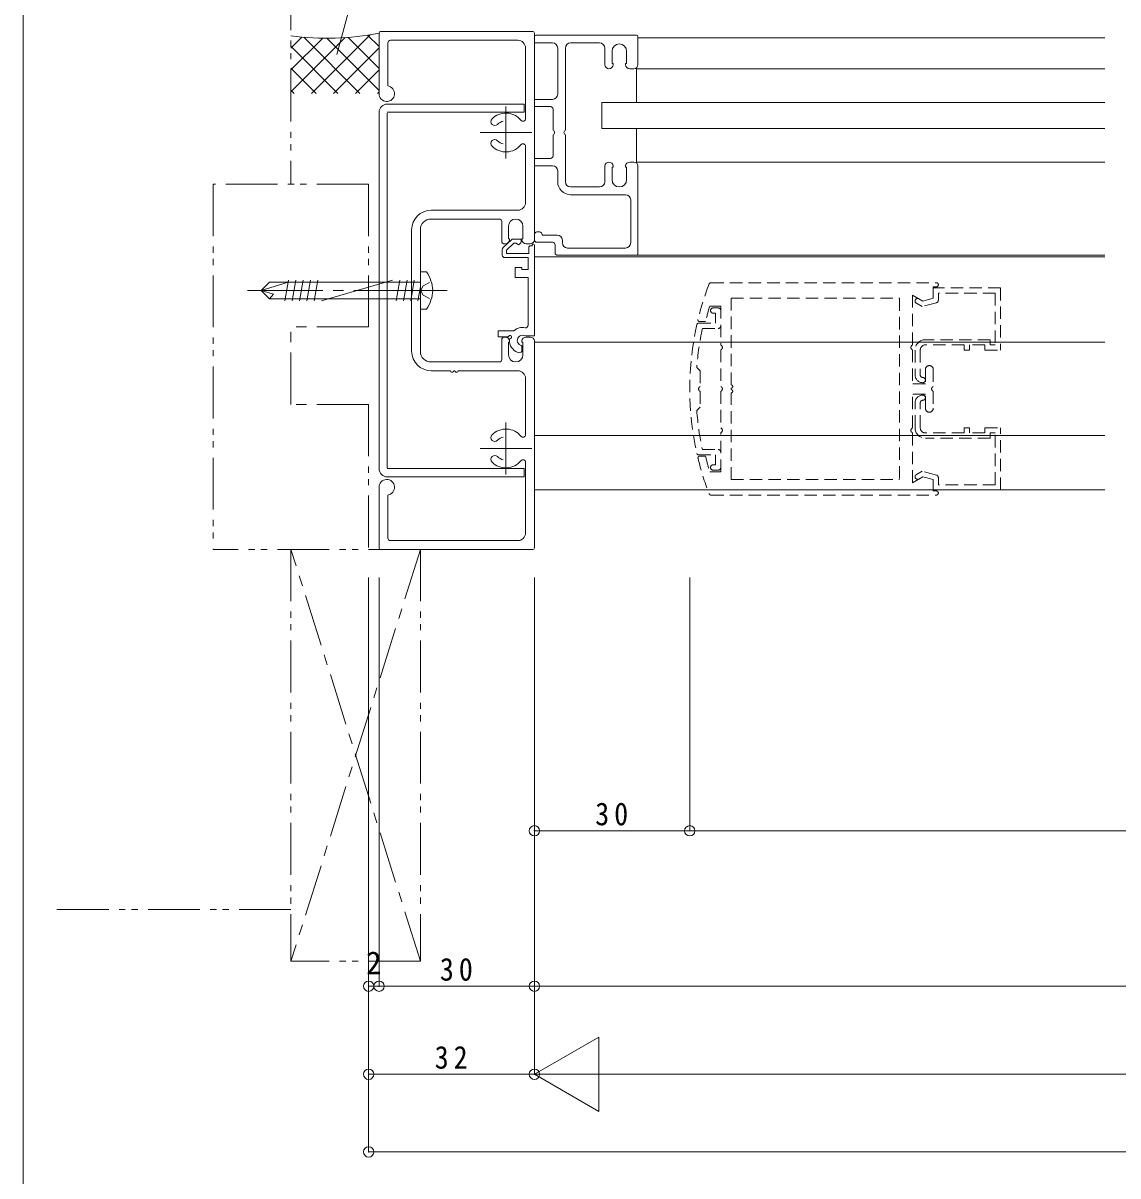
# Model space of a CAD drawing. Units: millimetres at full size, sheet at 1:2. Extents: x -822 to 1661, y -568 to -21.
# Drawn here: x 17.6 to 229, y -426.8 to -204.2 of the extents above; entities that cross this region are included whole.
import ezdxf
from ezdxf.enums import TextEntityAlignment as Align

# ---------------------------------------------------------------- set-up
doc = ezdxf.new("R2010")
doc.units = ezdxf.units.MM
doc.header["$LTSCALE"] = 2
doc.header["$PDMODE"] = 32
doc.header["$PDSIZE"] = 2
for name, pattern in [('CHAIN1', [8, 5, -1, 1, -1]), ('CHAIN2', [12, 9, -1, 1, -1]), ('DASHED1', [1.8, 1.2, -0.6]), ('DOUBLE_CHAIN1', [8.8, 5, -1, 0.6, -0.6, 0.6, -1]), ('LONG_DASHED1', [7, 6, -1])]:
    doc.linetypes.add(name, pattern=pattern)
for name, color, linetype, lineweight in [('2-1_20_図枠', 7, 'Continuous', 15), ('2-2_22_配置点', 2, 'CHAIN1', 15), ('2-4_ADD_LINE', 7, 'Continuous', 15), ('2-5_10_文字', 5, 'Continuous', 9), ('2-6_06_TOYO', 6, 'Continuous', 9), ('2-D', 4, 'Continuous', 9), ('2-E', 4, 'Continuous', 5), ('F-E', 5, 'Continuous', 9)]:
    doc.layers.add(name, color=color, linetype=linetype, lineweight=lineweight)
doc.styles.add('ＭＳ ゴシック', font='')
doc.styles.get('ＭＳ ゴシック').set_extended_font_data('MS Gothic')

msp = doc.modelspace()

# ---------------------------------------------------------------- linework, layer by layer
at = {"layer": '2-1_20_図枠'}
for p, q in [((86.289, -206.13), (86.289, -217.83)), ((86.589, -205.83), (115.989, -205.83)), ((116.289, -206.13), (116.289, -246.03)), ((135.989, -206.53), (116.589, -206.53)), ((136.289, -212.23), (136.289, -206.83)), ((87.989, -208.03), (87.989, -216.34)), ((88.489, -207.53), (113.089, -207.53)), ((114.589, -209.03), (114.589, -222.65)), ((116.289, -208.03), (119.789, -208.03)), ((120.789, -209.03), (120.789, -217.93)), ((122.289, -209.03), (122.289, -224.87)), ((123.289, -208.03), (128.889, -208.03)), ((129.889, -209.03), (129.889, -212.23)), ((131.289, -212.03), (131.289, -209.63)), ((134.089, -212.03), (134.089, -209.63)), ((131.489, -212.03), (131.289, -212.03)), ((131.489, -212.23), (131.489, -212.03)), ((133.889, -212.03), (134.089, -212.03)), ((133.889, -212.03), (133.889, -212.23)), ((134.689, -213.03), (135.489, -213.03)), ((116.289, -218.93), (119.789, -218.93)), ((116.289, -220.33), (119.389, -220.33)), ((119.889, -220.83), (119.889, -224.87)), ((119.889, -225.79), (119.889, -229.83)), ((122.289, -225.79), (122.289, -234.83)), ((114.589, -228.01), (114.589, -238.83)), ((119.389, -230.33), (116.289, -230.33)), ((134.689, -231.03), (135.489, -231.03)), ((116.289, -231.73), (119.789, -231.73)), ((120.789, -232.73), (120.789, -234.83)), ((129.889, -234.83), (129.889, -231.83)), ((131.289, -232.03), (131.289, -234.43)), ((131.489, -232.03), (131.289, -232.03)), ((131.489, -231.83), (131.489, -232.03)), ((133.889, -232.03), (133.889, -231.83)), ((133.889, -232.03), (134.089, -232.03)), ((134.089, -232.03), (134.089, -234.43)), ((136.289, -231.83), (136.289, -248.73)), ((128.889, -235.83), (123.289, -235.83)), ((133.889, -237.33), (123.289, -237.33)), ((113.089, -240.33), (96.389, -240.33)), ((134.889, -246.63), (134.889, -238.33)), ((109.489, -242.03), (96.289, -242.03)), ((109.989, -242.53), (109.989, -246.33)), ((92.589, -244.13), (92.589, -267.53)), ((94.289, -244.03), (94.289, -267.63)), ((116.789, -244.53), (117.289, -244.53)), ((110.249, -247.55), (111.839, -246.03)), ((110.489, -246.83), (110.689, -246.83)), ((112.309, -246.69), (110.889, -248.04)), ((112.189, -245.89), (113.739, -245.89)), ((112.309, -246.69), (112.789, -246.69)), ((113.219, -246.99), (112.789, -246.69)), ((113.489, -246.84), (113.219, -246.99)), ((113.739, -246.41), (113.739, -245.89)), ((115.489, -246.83), (114.689, -246.83)), ((115.789, -247.19), (115.919, -246.99)), ((116.789, -246.53), (119.789, -246.53)), ((117.789, -245.03), (117.789, -245.13)), ((117.789, -245.13), (120.689, -245.13)), ((120.289, -247.03), (120.289, -248.53)), ((121.689, -246.13), (121.689, -246.63)), ((110.089, -248.99), (110.089, -247.91)), ((110.889, -248.69), (110.889, -248.04)), ((110.889, -248.69), (115.189, -248.69)), ((115.389, -247.19), (115.189, -247.39)), ((115.189, -248.69), (115.189, -247.39)), ((115.389, -247.19), (115.789, -247.19)), ((116.289, -264.59), (116.289, -247.09)), ((120.789, -249.03), (135.989, -249.03)), ((122.689, -247.63), (133.889, -247.63)), ((110.589, -249.49), (115.089, -249.49)), ((112.589, -251.39), (113.889, -251.39)), ((112.589, -253.29), (112.589, -251.39)), ((113.889, -251.79), (113.889, -251.39)), ((115.089, -251.79), (115.089, -249.49)), ((112.589, -253.29), (115.089, -253.29)), ((113.889, -251.79), (115.089, -251.79)), ((115.089, -262.53), (115.089, -253.29)), ((109.289, -264.79), (109.289, -263.59)), ((109.289, -263.59), (112.339, -263.59)), ((109.289, -264.79), (111.069, -264.79)), ((110.689, -264.83), (110.489, -264.83)), ((114.469, -264.59), (116.289, -264.59)), ((114.689, -264.83), (115.489, -264.83)), ((109.989, -265.33), (109.989, -269.13)), ((111.289, -265.83), (111.289, -268.23)), ((113.889, -267.6), (113.889, -266.58)), ((114.089, -268.23), (114.089, -265.83)), ((116.289, -265.63), (116.289, -305.53)), ((96.289, -269.63), (109.489, -269.63)), ((96.389, -271.33), (100.069, -271.33)), ((101.589, -271.33), (113.089, -271.33)), ((114.589, -272.83), (114.589, -283.65)), ((114.589, -289.01), (114.589, -302.63)), ((86.289, -305.53), (86.289, -293.83)), ((87.989, -303.63), (87.989, -295.32)), ((113.089, -304.13), (88.489, -304.13)), ((115.989, -305.83), (86.589, -305.83))]:
    msp.add_line(p, q, dxfattribs=at)
at = {"layer": '2-1_20_図枠', "color": 4, "lineweight": 5}
for p, q in [((226.465, -207.03), (136.289, -207.03)), ((135.989, -213.03), (135.989, -219.53)), ((135.989, -213.03), (226.465, -213.03)), ((135.989, -231.03), (135.989, -224.53)), ((135.989, -231.03), (226.465, -231.03)), ((135.989, -249.03), (226.465, -249.03)), ((226.465, -249.33), (116.289, -249.33)), ((226.465, -265.83), (116.289, -265.83)), ((226.465, -283.83), (116.289, -283.83)), ((116.289, -294.33), (226.465, -294.33))]:
    msp.add_line(p, q, dxfattribs=at)
at = {"layer": '2-1_20_図枠', "linetype": 'CHAIN2'}
for p, q in [((110.789, -220.33), (110.789, -230.33)), ((105.789, -225.33), (115.789, -225.33)), ((110.789, -281.33), (110.789, -291.33)), ((105.789, -286.33), (115.789, -286.33))]:
    msp.add_line(p, q, dxfattribs=at)
at = {"layer": '2-1_20_図枠', "color": 1, "lineweight": 9}
for p, q in [((129.289, -219.53), (129.289, -224.53)), ((226.465, -219.53), (129.289, -219.53)), ((226.465, -224.53), (129.289, -224.53))]:
    msp.add_line(p, q, dxfattribs=at)
at = {"layer": '2-1_20_図枠', "linetype": 'DASHED1'}
for p, q in [((150.449, -254.33), (193.889, -254.33)), ((193.889, -255.13), (193.289, -255.13)), ((193.289, -257.33), (193.289, -255.13)), ((206.289, -255.33), (193.289, -255.33)), ((206.289, -255.33), (206.289, -267.33)), ((154.289, -274.07), (154.289, -257.33)), ((154.289, -257.33), (186.789, -257.33)), ((186.789, -257.33), (186.789, -292.33)), ((189.289, -256.71), (189.289, -266.37)), ((190.539, -257.43), (191.289, -257.87)), ((193.919, -258.2), (191.139, -258.94)), ((205.289, -256.33), (194.289, -256.33)), ((194.289, -256.33), (194.289, -257.71)), ((205.289, -256.33), (205.289, -266.33)), ((152.289, -258.83), (150.139, -258.83)), ((150.789, -259.2), (151.789, -259.2)), ((150.789, -260.2), (151.289, -260.2)), ((151.289, -260.2), (151.289, -262.15)), ((152.289, -258.83), (152.289, -266.37)), ((190.039, -258.3), (191.139, -258.94)), ((147.959, -262.15), (151.289, -262.15)), ((148.169, -261.83), (149.329, -261.83)), ((148.729, -263.15), (151.789, -263.15)), ((204.289, -265.33), (191.789, -265.33)), ((199.289, -266.33), (191.789, -266.33)), ((199.289, -266.33), (199.289, -267.33)), ((200.289, -266.33), (200.289, -267.33)), ((203.289, -266.33), (200.289, -266.33)), ((203.289, -266.33), (203.289, -267.33)), ((204.289, -265.33), (204.289, -266.33)), ((205.289, -266.33), (204.289, -266.33)), ((152.289, -267.29), (152.289, -274.37)), ((189.289, -267.29), (189.289, -273.83)), ((189.789, -267.33), (189.789, -272.13)), ((190.789, -267.33), (190.789, -272.13)), ((200.289, -267.33), (199.289, -267.33)), ((203.289, -267.33), (206.289, -267.33)), ((147.639, -270.71), (148.289, -271.35)), ((148.289, -271.35), (148.289, -274.4)), ((191.789, -271.08), (191.789, -273.83)), ((193.289, -271.08), (193.289, -274.37)), ((148.289, -275.31), (148.289, -278.35)), ((152.289, -275.29), (152.289, -282.37)), ((154.289, -292.33), (154.289, -275.59)), ((191.789, -273.83), (189.289, -273.83)), ((189.289, -282.37), (189.289, -275.83)), ((191.789, -275.83), (189.289, -275.83)), ((191.789, -278.58), (191.789, -275.83)), ((193.289, -275.29), (193.289, -278.58)), ((189.789, -282.33), (189.789, -277.53)), ((190.789, -282.33), (190.789, -277.53)), ((147.639, -279), (148.289, -278.35)), ((199.289, -283.33), (199.289, -282.33)), ((200.289, -282.33), (199.289, -282.33)), ((200.289, -283.33), (200.289, -282.33)), ((203.289, -283.33), (203.289, -282.33)), ((203.289, -282.33), (206.289, -282.33)), ((206.289, -294.33), (206.289, -282.33)), ((152.289, -290.83), (152.289, -283.29)), ((189.289, -292.95), (189.289, -283.29)), ((199.289, -283.33), (191.789, -283.33)), ((204.289, -284.33), (191.789, -284.33)), ((203.289, -283.33), (200.289, -283.33)), ((205.289, -283.33), (204.289, -283.33)), ((204.289, -284.33), (204.289, -283.33)), ((205.289, -293.33), (205.289, -283.33)), ((148.729, -286.55), (151.789, -286.55)), ((147.959, -287.55), (151.289, -287.55)), ((148.169, -287.83), (149.329, -287.83)), ((151.289, -289.5), (151.289, -287.55)), ((152.289, -290.83), (150.139, -290.83)), ((150.789, -289.5), (151.289, -289.5)), ((150.789, -290.5), (151.789, -290.5)), ((190.039, -291.36), (191.139, -290.72)), ((193.919, -291.46), (191.139, -290.72)), ((154.289, -292.33), (186.789, -292.33)), ((191.289, -291.79), (189.289, -292.95)), ((190.539, -292.23), (191.289, -291.79)), ((193.289, -292.33), (191.289, -291.79)), ((193.289, -292.33), (193.289, -294.53)), ((194.289, -293.33), (194.289, -291.95)), ((205.289, -293.33), (194.289, -293.33)), ((150.449, -295.33), (193.889, -295.33)), ((206.289, -294.33), (193.289, -294.33)), ((193.889, -294.53), (193.289, -294.53))]:
    msp.add_line(p, q, dxfattribs=at)
at = {"layer": '2-1_20_図枠'}
for points in [[(111.289, -243.43), (111.289, -245.83), (111.489, -245.83), (111.489, -246.03)], [(113.889, -246.03), (113.889, -245.83), (114.089, -245.83), (114.089, -243.43)], [(111.489, -265.63), (111.489, -265.83), (111.289, -265.83)], [(114.089, -265.83), (113.889, -265.83), (113.889, -265.63)]]:
    msp.add_lwpolyline(points, dxfattribs=at)
at = {"layer": '2-1_20_図枠', "linetype": 'DASHED1'}
msp.add_lwpolyline([(193.289, -257.33), (191.289, -257.87), (189.289, -256.71)], dxfattribs=at)
at = {"layer": '2-1_20_図枠'}
for centre, radius, start, end in [((86.589, -206.13), 0.3, 90, 180), ((115.989, -206.13), 0.3, 0, 90), ((116.589, -206.83), 0.3, 90, 180), ((135.989, -206.83), 0.3, 0, 90), ((88.489, -208.03), 0.5, 90, 180), ((113.089, -209.03), 1.5, 0, 90), ((119.789, -209.03), 1, 0, 90), ((123.289, -209.03), 1, 90, 180), ((128.889, -209.03), 1, 0, 90), ((132.689, -209.63), 1.4, 0, 180), ((130.689, -212.23), 0.8, 180, 270), ((130.689, -212.23), 0.8, 270, 0), ((134.689, -212.23), 0.8, 180, 270), ((135.489, -212.23), 0.8, 270, 0), ((87.789, -217.83), 1.5, 180, 82.34), ((119.789, -217.93), 1, 270, 0), ((119.389, -220.83), 0.5, 0, 90), ((110.789, -225.33), 3.75, 39.06, 135.52), ((108.649, -223.23), 0.75, 135.52, 315.52), ((110.789, -225.33), 2.25, 102.84, 135.52), ((114.089, -222.65), 0.5, 219.06, 0), ((108.649, -227.43), 0.75, 44.48, 224.48), ((110.789, -225.33), 2.25, 224.48, 257.16), ((119.689, -225.33), 0.5, 293.58, 66.42), ((122.489, -225.33), 0.5, 113.58, 246.42), ((110.789, -225.33), 3.75, 224.48, 320.94), ((114.089, -228.01), 0.5, 0, 140.94), ((119.389, -229.83), 0.5, 270, 0), ((130.689, -231.83), 0.8, 90, 180), ((130.689, -231.83), 0.8, 0, 90), ((134.689, -231.83), 0.8, 90, 180), ((135.489, -231.83), 0.8, 0, 90), ((119.789, -232.73), 1, 0, 90), ((123.289, -234.83), 2.5, 180, 270), ((123.289, -234.83), 1, 180, 270), ((128.889, -234.83), 1, 270, 0), ((132.689, -234.43), 1.4, 180, 0), ((133.889, -238.33), 1, 0, 90), ((96.389, -244.13), 3.8, 90, 180), ((113.089, -238.83), 1.5, 270, 0), ((96.289, -244.03), 2, 90, 180), ((109.489, -242.53), 0.5, 0, 90), ((112.689, -243.43), 1.4, 0, 180), ((116.789, -245.03), 0.5, 90, 180), ((117.289, -245.03), 0.5, 0, 90), ((110.489, -246.33), 0.5, 180, 270), ((110.689, -246.03), 0.8, 270, 0), ((112.189, -246.39), 0.5, 90, 133.45), ((113.239, -246.4), 0.5, 300, 0), ((114.689, -246.03), 0.8, 180, 270), ((115.489, -246.03), 0.8, 270, 0), ((116.089, -247.09), 0.2, 0, 147.67), ((116.789, -246.03), 0.5, 180, 270), ((119.789, -247.03), 0.5, 0, 90), ((120.689, -246.13), 1, 0, 90), ((122.689, -246.63), 1, 180, 270), ((133.889, -246.63), 1, 270, 0), ((110.589, -247.91), 0.5, 133.45, 180), ((110.589, -248.99), 0.5, 180, 270), ((120.789, -248.53), 0.5, 180, 270), ((135.989, -248.73), 0.3, 270, 0), ((114.589, -262.53), 0.5, 258.46, 360), ((110.489, -265.33), 0.5, 90, 180), ((110.689, -265.63), 0.8, 0, 90), ((111.069, -264.49), 0.3, 270, 330), ((111.589, -264.79), 0.3, 289.75, 150), ((113.989, -265.47), 2.5, 78.46, 131.41), ((113.989, -265.47), 1, 61.04, 248.2), ((114.689, -265.63), 0.8, 90, 180), ((115.489, -265.63), 0.8, 0, 90), ((111.789, -265.36), 0.3, 109.75, 177.13), ((113.989, -265.47), 2.5, 177.13, 248.2), ((113.339, -267.09), 0.75, 42.83, 68.2), ((96.389, -267.53), 3.8, 180, 270), ((96.289, -267.63), 2, 180, 270), ((109.489, -269.13), 0.5, 270, 0), ((112.689, -268.23), 1.4, 180, 0), ((113.339, -267.09), 0.75, 248.2, 317.17), ((100.369, -271.33), 0.3, 180, 336.42), ((100.829, -271.53), 0.2, 23.58, 156.42), ((101.289, -271.33), 0.3, 203.58, 0), ((113.089, -272.83), 1.5, 0, 90), ((110.789, -286.33), 3.75, 39.06, 135.52), ((108.649, -284.23), 0.75, 135.52, 315.52), ((110.789, -286.33), 2.25, 102.84, 135.52), ((114.089, -283.65), 0.5, 219.06, 0), ((108.649, -288.43), 0.75, 44.48, 224.48), ((110.789, -286.33), 3.75, 224.48, 320.94), ((110.789, -286.33), 2.25, 224.48, 257.16), ((114.089, -289.01), 0.5, 0, 140.94), ((87.789, -293.83), 1.5, 277.66, 180), ((113.089, -302.63), 1.5, 270, 0), ((88.489, -303.63), 0.5, 180, 270), ((86.589, -305.53), 0.3, 180, 270), ((115.989, -305.53), 0.3, 270, 0)]:
    msp.add_arc(centre, radius, start, end, dxfattribs=at)
at = {"layer": '2-1_20_図枠', "linetype": 'DASHED1'}
for centre, radius, start, end in [((203.289, -274.83), 57, 159.27, 166.43), ((150.439, -254.83), 0.5, 90, 159.27), ((193.889, -254.73), 0.4, 270, 90), ((190.289, -257.87), 0.5, 60, 240), ((193.789, -257.71), 0.5, 285, 0), ((203.289, -274.83), 55.5, 163.24, 166.45), ((150.789, -259.7), 0.5, 90, 270), ((151.789, -259.7), 0.5, 0, 90), ((203.289, -274.85), 57, 167.37, 192.63), ((147.959, -262.45), 0.3, 90, 167.37), ((148.169, -261.53), 0.3, 166.43, 270), ((151.789, -262.65), 0.5, 270, 0), ((203.289, -274.85), 55.8, 167.9, 175.74), ((152.089, -266.83), 0.5, 293.58, 66.42), ((189.489, -266.83), 0.5, 113.58, 246.42), ((191.789, -267.33), 2, 90, 180), ((191.789, -267.33), 1, 90, 180), ((192.539, -271.08), 0.75, 0, 180), ((191.289, -272.13), 1.5, 180, 270), ((191.289, -272.13), 0.5, 180, 270), ((191.289, -273.13), 0.5, 270, 90), ((148.489, -274.85), 0.5, 113.58, 246.42), ((152.089, -274.83), 0.5, 293.58, 66.42), ((154.289, -274.37), 0.3, 293.58, 90), ((154.489, -274.83), 0.2, 113.58, 246.42), ((154.289, -275.29), 0.3, 270, 66.42), ((193.489, -274.83), 0.5, 113.58, 246.42), ((191.289, -277.53), 1.5, 90, 180), ((191.289, -277.53), 0.5, 90, 180), ((191.289, -276.53), 0.5, 270, 90), ((203.289, -274.85), 55.8, 184.26, 192.1), ((192.539, -278.58), 0.75, 180, 0), ((152.089, -282.83), 0.5, 293.58, 66.42), ((189.489, -282.83), 0.5, 113.58, 246.42), ((191.789, -282.33), 2, 180, 270), ((191.789, -282.33), 1, 180, 270), ((151.789, -287.05), 0.5, 0, 90), ((147.959, -287.25), 0.3, 192.63, 270), ((148.169, -288.13), 0.3, 90, 193.57), ((203.289, -274.83), 57, 193.57, 200.73), ((203.289, -274.83), 55.5, 193.55, 196.76), ((150.789, -290), 0.5, 90, 270), ((151.789, -290), 0.5, 270, 0), ((190.289, -291.79), 0.5, 120, 300), ((193.789, -291.95), 0.5, 0, 75), ((150.439, -294.83), 0.5, 200.73, 270), ((193.889, -294.93), 0.4, 270, 90)]:
    msp.add_arc(centre, radius, start, end, dxfattribs=at)
at = {"layer": '2-2_22_配置点'}
for p, q in [((84.289, -262.83), (69.289, -262.83)), ((69.289, -277.83), (69.289, -262.83)), ((84.289, -277.83), (69.289, -277.83))]:
    msp.add_line(p, q, dxfattribs=at)
at = {"layer": '2-2_22_配置点', "color": 4, "lineweight": 5}
for p, q in [((94.289, -305.83), (69.289, -385.33)), ((94.289, -385.33), (69.289, -305.83))]:
    msp.add_line(p, q, dxfattribs=at)
at = {"layer": '2-4_ADD_LINE', "color": 2, "linetype": 'DOUBLE_CHAIN1'}
for p, q in [((69.289, -195.58), (69.289, -235.33)), ((84.289, -235.33), (54.289, -235.33)), ((54.289, -235.33), (54.289, -305.83)), ((84.289, -235.33), (84.289, -262.83)), ((84.289, -277.83), (84.289, -305.83)), ((94.289, -305.83), (54.289, -305.83)), ((69.289, -305.83), (69.289, -385.33)), ((94.289, -305.83), (94.289, -385.33)), ((69.289, -375.33), (23.502, -375.33)), ((94.289, -385.33), (69.289, -385.33))]:
    msp.add_line(p, q, dxfattribs=at)
at = {"layer": '2-4_ADD_LINE', "color": 3, "lineweight": 9}
for p, q in [((84.289, -422.153), (84.289, -311.221)), ((86.289, -390.153), (86.289, -311.221)), ((116.289, -360.153), (146.289, -360.153)), ((146.289, -360.153), (472.844, -360.153)), ((84.289, -390.153), (86.289, -390.153)), ((86.289, -390.153), (116.289, -390.153)), ((116.289, -390.153), (596.346, -390.153)), ((116.289, -407.153), (84.289, -407.153)), ((84.289, -422.153), (739.09, -422.153))]:
    msp.add_line(p, q, dxfattribs=at)
at = {"layer": '2-4_ADD_LINE', "color": 5}
for p in [(116.289, -360.153), (146.289, -360.153), (84.289, -390.153), (86.289, -390.153), (116.289, -390.153), (84.289, -407.153), (84.289, -422.153)]:
    msp.add_point(p, dxfattribs=at)
at = {"layer": '2-5_10_文字'}
for p, q in [((86.289, -221.43), (86.289, -290.23)), ((87.889, -221.43), (114.289, -221.43)), ((87.889, -221.58), (87.889, -290.08)), ((87.889, -291.83), (114.289, -291.83))]:
    msp.add_line(p, q, dxfattribs=at)
for points in [[(87.889, -219.83), (114.289, -219.83), (114.289, -221.43)], [(87.889, -290.23), (114.289, -290.23), (114.289, -291.83)]]:
    msp.add_lwpolyline(points, dxfattribs=at)
for centre, start, end in [((87.889, -221.43), 90, 180), ((87.889, -290.23), 180, 270)]:
    msp.add_arc(centre, 1.6, start, end, dxfattribs=at)
at = {"layer": '2-6_06_TOYO'}
for p, q in [((95.489, -252.23), (94.289, -252.23)), ((94.289, -252.23), (94.289, -259.43)), ((68.735, -254.23), (63.541, -255.83)), ((65.141, -257.43), (63.541, -255.83)), ((94.289, -254.23), (65.141, -254.23)), ((68.806, -253.83), (68.101, -257.83)), ((70.217, -253.83), (69.512, -257.83)), ((71.628, -253.83), (70.923, -257.83)), ((73.039, -253.83), (72.334, -257.83)), ((74.45, -253.83), (73.745, -257.83)), ((88.872, -253.83), (75.156, -257.83)), ((90.283, -253.83), (89.578, -257.83)), ((91.694, -253.83), (90.989, -257.83)), ((93.105, -253.83), (92.4, -257.83)), ((94.289, -255.12), (93.811, -257.83)), ((94.289, -254.23), (94.289, -257.43)), ((94.289, -257.43), (65.141, -257.43)), ((95.489, -259.43), (94.289, -259.43))]:
    msp.add_line(p, q, dxfattribs=at)
at = {"layer": '2-6_06_TOYO', "linetype": 'CHAIN2'}
msp.add_line((99.443, -255.83), (60.922, -255.83), dxfattribs=at)
at = {"layer": '2-6_06_TOYO', "linetype": 'LONG_DASHED1'}
for p, q in [((94.817, -256.746), (94.43, -256.018)), ((96.043, -257.358), (94.817, -256.746))]:
    msp.add_line(p, q, dxfattribs=at)
at = {"layer": '2-6_06_TOYO'}
msp.add_lwpolyline([(65.141, -254.23), (63.541, -255.83), (65.927, -256.522), (65.141, -257.43)], dxfattribs=at)
at = {"layer": '2-6_06_TOYO', "linetype": 'LONG_DASHED1'}
msp.add_lwpolyline([(96.043, -254.302), (94.817, -254.914), (94.43, -255.642)], dxfattribs=at)
at = {"layer": '2-6_06_TOYO'}
for centre, start, end in [((89.225, -256.318), 3.73961, 33.13026), ((89.225, -255.342), 326.86972, 356.26038)]:
    msp.add_arc(centre, 7.479, start, end, dxfattribs=at)
at = {"layer": '2-6_06_TOYO', "linetype": 'LONG_DASHED1'}
msp.add_arc((94.783, -255.83), 0.4, 151.96799, 208.02188, dxfattribs=at)
at = {"layer": '2-D', "color": 3}
for p, q in [((116.289, -407.153), (116.289, -311.221)), ((146.289, -360.153), (146.289, -311.221)), ((116.289, -407.153), (128.74, -399.964)), ((128.74, -414.342), (128.74, -399.964)), ((116.289, -407.153), (707.09, -407.153)), ((116.289, -407.153), (128.74, -414.342))]:
    msp.add_line(p, q, dxfattribs=at)
at = {"layer": '2-D', "color": 5}
msp.add_point((116.289, -407.153), dxfattribs=at)
at = {"layer": '2-E', "color": 134, "lineweight": 9}
msp.add_line((78.172, -210.257), (88.155, -173.001), dxfattribs=at)
at = {"layer": '2-E'}
for p, q in [((69.289, -209.016), (71.409, -206.896)), ((69.289, -217.501), (79.779, -207.011)), ((82.608, -217.764), (71.773, -206.93)), ((73.268, -217.764), (84.589, -206.444)), ((86.289, -212.96), (80.301, -206.972)), ((86.289, -208.718), (84.095, -206.524)), ((69.289, -213.258), (75.422, -207.125)), ((78.365, -217.764), (69.289, -208.688)), ((86.289, -217.203), (76.218, -207.132)), ((77.511, -217.764), (86.289, -208.986)), ((74.123, -217.764), (69.289, -212.931)), ((81.753, -217.764), (86.289, -213.229)), ((69.88, -217.764), (69.289, -217.174)), ((85.996, -217.764), (86.289, -217.472))]:
    msp.add_line(p, q, dxfattribs=at)
msp.add_arc((76.289, -156.752), 50.38, 262.01327, 281.44875, dxfattribs=at)
at = {"layer": 'F-E'}
msp.add_line((17.557, -567.776), (17.557, -21.451), dxfattribs=at)

# ---------------------------------------------------------------- texts
at = {"layer": '2-4_ADD_LINE', "style": 'ＭＳ ゴシック'}
msp.add_text('2', height=4.399, dxfattribs=at).set_placement((83.789, -389.153), align=Align.BOTTOM_LEFT)
at = {"layer": '2-4_ADD_LINE', "char_height": 4.399, "attachment_point": 7, "style": 'ＭＳ ゴシック'}
for s, insert in [('\\T1.36;\\W0.9;30', (128.039, -359.153)), ('\\T1.36;\\W0.9;30', (98.039, -389.153)), ('\\T1.36;\\W0.9;32', (97.039, -406.153))]:
    msp.add_mtext(s, dxfattribs=dict(at, insert=insert))

doc.saveas('drawing.dxf')
